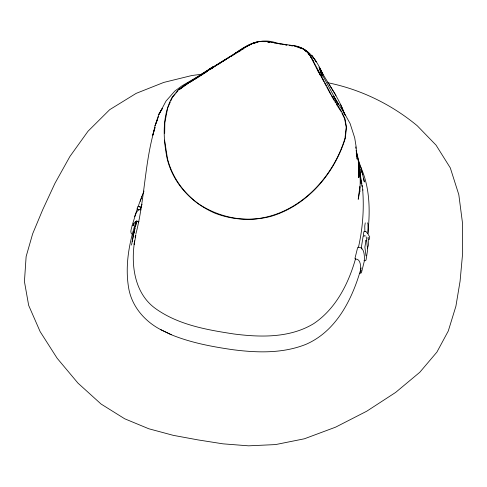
<?xml version="1.0" encoding="UTF-8"?>
<svg xmlns="http://www.w3.org/2000/svg" width="487" height="487" viewBox="0 0 487 487"><rect width="100%" height="100%" fill="white"/><g stroke="black" fill="none" stroke-linecap="round" stroke-linejoin="round"><path stroke-width="0.73" d="M164.679 133.304L164.837 122.73L167.631 107.998L170.286 102.087M345.046 137.59L346.202 127.223L344.626 118.67L341.984 113.197M367.935 232.415C370.284 210.177 369.931 186.509 360.167 165.957M356.143 150.781C360.885 166.511 361.537 183.222 358.219 199.311L359.856 186.673L359.814 191.988L359.668 189.741M363.095 236.469L361.451 246.806L361.744 248.997M365.25 222.869L364.769 225.913L364.885 231.788M134.156 244.231L134.655 240.895C130.729 265.013 134.449 293.698 155.858 308.807C178.644 324.969 206.945 329.839 233.973 333.991C260.697 337.412 289.942 338.094 313.774 323.593C335.878 308.721 348.509 283.647 355.583 258.634M131.527 245.077L134.82 228.093M134.193 244.164L135.843 235.373M132.154 241.71L134.515 229.231L136.847 220.538M358.426 247.396C362.73 228.549 364.16 209.051 362.693 189.778M133.882 232.524L133.006 236.14L135.057 228.312M135.088 237.114L135.423 235.732M135.763 234.357C145.035 199.244 144.462 162.208 155.055 127.411L152.766 135.185L155.049 125.786L158.932 113.964L162.354 108.358M135.325 236.938L135.636 235.684M361.104 270.188L360.587 272.263C360.794 268.13 361.324 258.414 355.26 259.066L354.956 258.408L357.72 247.305C364.647 246.3 364.678 256.619 364.258 261.379L361.5 272.483L360.952 273.134L359.284 273.359M135.435 226.887L136.177 224.044M361.153 267.917C352.637 298.458 336.706 330.947 306.086 344.285L305.952 344.339C282.679 353.678 256.929 352.825 232.5 349.66C211.662 346.616 190.758 342.69 171.18 334.691L171.077 334.642M140.317 201.301L141.352 197.868M133.852 223.095L132.994 225.84C133.694 223.484 135.83 219.68 138.594 222.017L138.965 221.469M136.123 221.195C129.146 242.611 124.842 265.598 128.665 288.06C131.733 306.22 144.487 321.11 160.503 329.547L171.18 334.691L160.503 329.547M136.366 223.332L137.072 221.189M140.128 209.854L142.046 204.242M344.966 138.326L344.985 138.278C332.487 179.581 296.632 216.374 251.956 219.187C232.944 219.82 214.317 214.298 198.483 203.816C183.27 192.682 172.045 176.86 167.437 158.512L167.449 158.561M134.589 216.752L137.346 208.807L137.766 209.66L137.078 208.546L137.754 206.835L138.625 206.439L140.944 207.31L138.85 206.555M137.991 206.963L140.846 199.019L141.948 198.051M157.538 119.059L155.049 125.786L157.435 119.705M141.857 196.468L144.018 191.007M157.788 118.39L158.652 116.344M363.18 236.079L365.481 235.903M170.876 100.779L172.349 97.491L175.131 94.174M162.433 108.4L158.774 114.713L166.006 101.077L174.803 91.093L181.87 85.901L195.689 77.841L236.475 52.468L235.647 52.992C244.705 46.776 254.957 39.624 266.572 41.62M367.435 248.498L368.373 245.284L368.221 237.553L367.77 238.106M176.069 93.047L177.938 90.801M368.823 239.75L369.329 239.281L369.7 236.932L368.16 234.369L367.928 223.783L367.448 222.839M365.475 240.919L365.993 240.499L364.879 247.146L366.041 255.858M178.972 89.815L188.299 83.314M236.895 52.639L247.183 46.07L251.761 43.8M236.98 52.773L241.558 49.753M239.354 51.397L240.499 50.642M204.254 73.166L207.432 71.084M204.345 73.3L206.251 72.046M203.657 73.549L185.109 85L178.881 89.711L185.614 84.586L232.281 55.366M198.361 77.171L200.157 76.009M201.35 75.235L203.146 74.073M201.935 73.89L213.635 66.378L209.051 69.3M209.97 69.416L214.907 66.232M210.061 69.55L213.756 67.163M192.03 81.128L193.296 80.337M194.563 79.545L197.095 77.963M231.648 55.889C244.809 46.472 259.51 36.835 276.366 42.917C288.298 45.961 304.6 43.994 310.95 57.095L308.149 53.138M236.396 53.132L230.552 56.736M242.13 49.376L244.054 48.189M245.338 47.397L247.268 46.204M242.216 49.51L243.5 48.718M215.522 65.836L220.392 62.841M218.042 64.473L219.868 63.353M228.178 58.154L229.365 57.442M226.321 59.091L185.017 84.866L178.199 89.998L172.063 97.376C161.964 116.04 163.09 138.393 167.138 158.585L167.151 158.634C173.153 183.502 191.695 203.152 214.907 213.172C232.695 220.1 252.169 221.104 270.65 216.453C306.98 205.764 334.313 173.938 345.259 138.411L346.519 127.21L344.918 118.554L341.57 111.639L331.263 94.764L311.071 56.997L308.265 53.028L304.716 49.808M221.001 62.47L226.406 59.225M189.54 82.583L190.782 81.859M249.094 45.248L247.743 45.906L251.042 44.329M253.021 43.386L252.485 43.617L257.915 41.961L253.721 43.179M252.412 43.477L257.867 41.815M253.703 43.197L256.436 42.43M202.129 74.158L191.756 75.54L163.79 82.419L136.159 93.376L109.703 109.666L88.007 131.246L69.903 156.491L54.946 183.343L42.673 209.8L32.653 233.809L26.128 256.564L24.435 281.559L28.666 305.386L40.141 331.629L57.137 358.243L77.95 383.099L101.04 404.015L124.696 418.783L148.809 428.767L173.281 435.348L198.02 439.907L222.936 443.834L248.595 445.83L275.557 444.582L304.375 438.793L335.592 427.16L366.766 411.198L395.633 392.425L419.8 372.275L436.906 352.101L448.29 330.996L455.911 306.189L460.081 281.182L462.65 253.07L462.577 223.643L458.809 194.66L450.311 167.912L436.054 145.15L417.256 125.762C391.475 104.364 360.52 89.285 327.641 82.705M260.825 41.632L265.786 41.663M364.039 260.691L365.5 260.673L366.035 260.021L367.655 249.74L366.218 236.932M263.729 41.62L264.264 41.651M267.832 41.864L269.883 42.065M267.953 41.766L276.397 43.136M287.007 44.999L277.109 43.27M285.425 44.865L286.825 45.072M289.108 45.309C307.48 45.175 316.416 59.743 322.997 74.499L319.04 67.109C327.349 83.149 339.043 97.382 344.735 114.731L340.596 104.504M291.165 45.741L292.65 45.979M271.289 42.32L272.696 42.57M274.108 42.826L275.514 43.081M276.926 43.343L280.488 44.037M298.068 47.33L301.636 48.566M294.878 46.338L300.217 47.702L304.771 49.832M140.895 209.842C137.998 208.57 136.421 212.502 135.538 214.572L132.105 225.554C131.807 228.22 129.219 232.798 132.391 234.448M137.468 209.367L138.862 209.873M135.897 222.796L135.374 222.407L135.252 221.421M304.667 49.954L304.357 49.704L306.524 51.665M304.564 50.076L306.542 51.89M308.028 53.247L309.227 54.94M337.844 106.58L341.32 111.833M367.728 233.766L366.06 231.581L363.862 231.617L363.387 234.631L364.026 235.696M329.236 84.58L335.963 95.397M334.819 101.631L335.573 102.879M336.328 104.127L337.454 106.002M331.355 95.562L334.07 100.377M320.05 74.499L323.064 79.923M322.205 78.705L322.936 80.02M323.265 80.617L323.916 81.804M324.573 82.991L326.217 86.016M317.901 70.877L318.961 72.825M319.673 74.121L320.379 75.418M330.667 94.308L326.88 87.264M315.85 66.969L317.561 70.225M313.232 61.654L315.509 66.317M341.691 107.237L345.21 115.303M321.256 73.263L319.661 68.783L322.291 76.142L320.202 70.792L338.209 104.236L333.717 96.426L344.699 113.745L350.116 123.595L354.688 137.809L356.107 146.465L356.831 158.932M361.482 171.089L362.778 174.608L361.859 171.199M357.817 158.604L361.196 168.125L364.349 181.968L363.692 178.924M358.596 163.79L360.033 169.811L360.35 183.24M358.268 162.847L360.033 169.811M360.496 176.209L361.89 183.727M360.118 176.866L362.943 190.161M356.21 150.404L358.755 163.541L360.24 177.42L359.668 172.909M164.576 140.104L167.333 157.825M362.078 185.157L362.261 186.594M358.718 165.391L358.907 166.895M359.193 169.153L359.382 170.657M355.753 146.891L355.918 148.334M356.271 152.948L356.618 156.692M358.755 163.541L358.676 177.542L358.755 163.541M141.601 197.138L141.723 196.815L141.601 197.138M269.171 42.156L267.813 42.022L269.153 42.15M316.3 61.819L311.863 55.53L316.3 61.819M320.507 75.315L317.573 69.951L320.507 75.315M312.916 60.741L310.487 56.303L313.354 61.557L312.916 60.741"/></g></svg>
